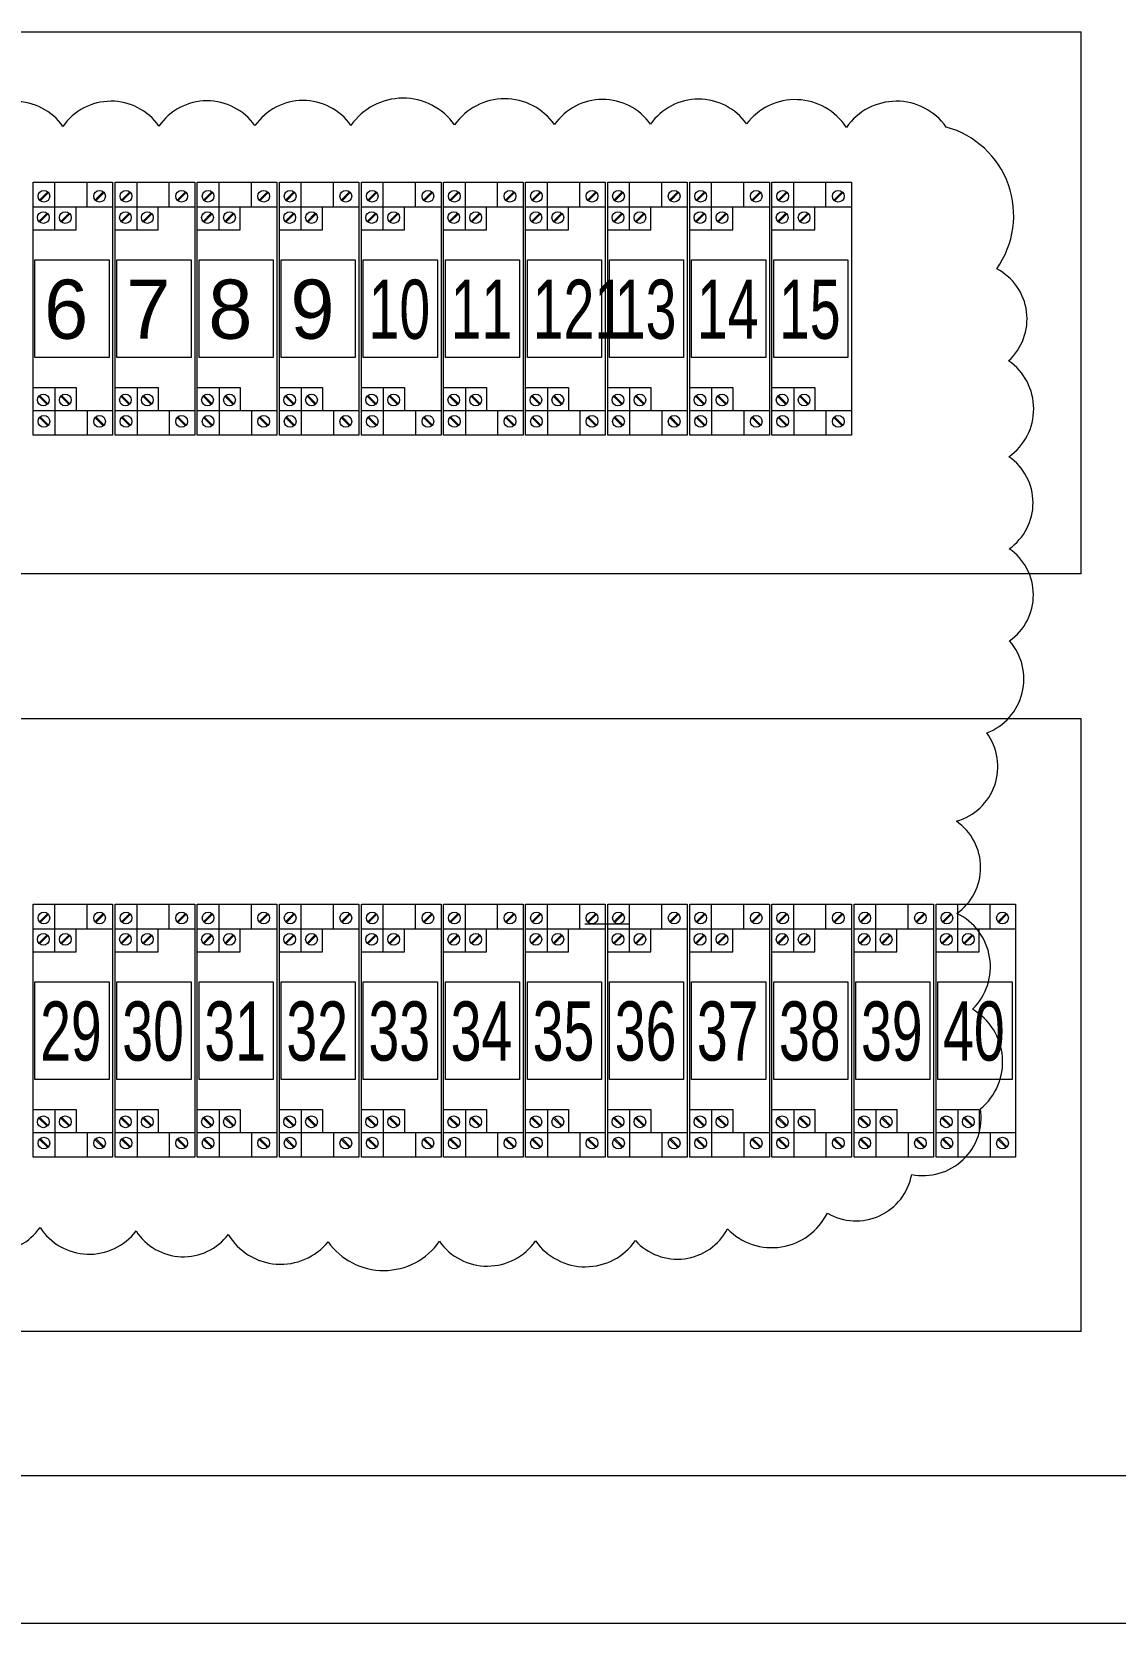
# Model space of a CAD drawing. Header units: millimetres. Extents: x 32721 to 72822, y 57624 to 123188.
# Drawn here: x 38233.7 to 38385.1, y 65149.2 to 65371.8 of the extents above; entities that cross this region are included whole.
import ezdxf

# ---------------------------------------------------------------- set-up
doc = ezdxf.new("R2010")
doc.units = ezdxf.units.MM
doc.header["$LTSCALE"] = 10
doc.layers.add('1轮廓实线层', color=7, linetype='Continuous', lineweight=18)
doc.layers.add('6文字层', color=3, linetype='Continuous', lineweight=18)
doc.styles.add('样式 1', font='SIMYOU.TTF', dxfattribs={"width": 0.75})

msp = doc.modelspace()

# ---------------------------------------------------------------- linework, layer by layer
at = {"layer": '1轮廓实线层'}
for p, q in [((37801.99, 65371.75), (38380.4, 65371.75)), ((38380.4, 65295.94), (38380.4, 65371.75)), ((38380.4, 65295.94), (37801.99, 65295.94)), ((37801.99, 65275.72), (38380.4, 65275.72)), ((38380.4, 65190.04), (38380.4, 65275.72)), ((38380.4, 65190.04), (37801.99, 65190.04)), ((38400.11, 65169.82), (37782.28, 65169.82)), ((37757.62, 65149.24), (38424.77, 65149.24))]:
    msp.add_line(p, q, dxfattribs=at)
at = {"layer": '1轮廓实线层', "lineweight": 13}
for p, q in [((38233.9, 65350.71), (38245.02, 65350.71)), ((38233.9, 65315.33), (38233.9, 65350.71)), ((38236.95, 65347.84), (38236.95, 65350.71)), ((38241.46, 65347.26), (38241.46, 65350.71)), ((38245.02, 65350.71), (38245.02, 65315.33)), ((38245.38, 65350.71), (38256.5, 65350.71)), ((38245.38, 65315.33), (38245.38, 65350.71)), ((38248.43, 65347.84), (38248.43, 65350.71)), ((38252.93, 65347.26), (38252.93, 65350.71)), ((38256.5, 65350.71), (38256.5, 65315.33)), ((38256.85, 65350.71), (38267.97, 65350.71)), ((38256.85, 65315.33), (38256.85, 65350.71)), ((38259.9, 65347.84), (38259.9, 65350.71)), ((38264.41, 65347.26), (38264.41, 65350.71)), ((38267.97, 65350.71), (38267.97, 65315.33)), ((38268.32, 65350.71), (38279.44, 65350.71)), ((38268.32, 65315.33), (38268.32, 65350.71)), ((38271.37, 65347.84), (38271.37, 65350.71)), ((38275.88, 65347.26), (38275.88, 65350.71)), ((38279.44, 65350.71), (38279.44, 65315.33)), ((38279.8, 65350.71), (38290.92, 65350.71)), ((38279.8, 65315.33), (38279.8, 65350.71)), ((38282.85, 65347.84), (38282.85, 65350.71)), ((38287.35, 65347.26), (38287.35, 65350.71)), ((38290.92, 65350.71), (38290.92, 65315.33)), ((38291.27, 65350.71), (38302.39, 65350.71)), ((38291.27, 65315.33), (38291.27, 65350.71)), ((38294.32, 65347.84), (38294.32, 65350.71)), ((38298.82, 65347.26), (38298.82, 65350.71)), ((38302.39, 65350.71), (38302.39, 65315.33)), ((38302.74, 65350.71), (38313.86, 65350.71)), ((38302.74, 65315.33), (38302.74, 65350.71)), ((38305.79, 65347.84), (38305.79, 65350.71)), ((38310.3, 65347.26), (38310.3, 65350.71)), ((38313.86, 65350.71), (38313.86, 65315.33)), ((38314.22, 65350.71), (38325.34, 65350.71)), ((38314.22, 65315.33), (38314.22, 65350.71)), ((38317.27, 65347.84), (38317.27, 65350.71)), ((38321.77, 65347.26), (38321.77, 65350.71)), ((38325.34, 65350.71), (38325.34, 65315.33)), ((38325.69, 65350.71), (38336.81, 65350.71)), ((38325.69, 65315.33), (38325.69, 65350.71)), ((38328.74, 65347.84), (38328.74, 65350.71)), ((38333.24, 65347.26), (38333.24, 65350.71)), ((38336.81, 65350.71), (38336.81, 65315.33)), ((38337.16, 65350.71), (38348.28, 65350.71)), ((38337.16, 65315.33), (38337.16, 65350.71)), ((38340.21, 65347.84), (38340.21, 65350.71)), ((38344.72, 65347.26), (38344.72, 65350.71)), ((38348.28, 65350.71), (38348.28, 65315.33)), ((38234.78, 65348.23), (38235.94, 65349.39)), ((38234.88, 65348.13), (38236.04, 65349.29)), ((38242.55, 65348.23), (38243.72, 65349.39)), ((38242.66, 65348.13), (38243.82, 65349.29)), ((38246.25, 65348.23), (38247.42, 65349.39)), ((38246.36, 65348.13), (38247.52, 65349.29)), ((38254.03, 65348.23), (38255.19, 65349.39)), ((38254.13, 65348.13), (38255.29, 65349.29)), ((38257.73, 65348.23), (38258.89, 65349.39)), ((38257.83, 65348.13), (38258.99, 65349.29)), ((38265.5, 65348.23), (38266.66, 65349.39)), ((38265.6, 65348.13), (38266.76, 65349.29)), ((38269.2, 65348.23), (38270.36, 65349.39)), ((38269.3, 65348.13), (38270.46, 65349.29)), ((38276.97, 65348.23), (38278.14, 65349.39)), ((38277.08, 65348.13), (38278.24, 65349.29)), ((38280.67, 65348.23), (38281.83, 65349.39)), ((38280.78, 65348.13), (38281.94, 65349.29)), ((38288.45, 65348.23), (38289.61, 65349.39)), ((38288.55, 65348.13), (38289.71, 65349.29)), ((38292.15, 65348.23), (38293.31, 65349.39)), ((38292.25, 65348.13), (38293.41, 65349.29)), ((38299.92, 65348.23), (38301.08, 65349.39)), ((38300.02, 65348.13), (38301.18, 65349.29)), ((38303.62, 65348.23), (38304.78, 65349.39)), ((38303.72, 65348.13), (38304.88, 65349.29)), ((38311.39, 65348.23), (38312.55, 65349.39)), ((38311.49, 65348.13), (38312.66, 65349.29)), ((38315.09, 65348.23), (38316.25, 65349.39)), ((38315.19, 65348.13), (38316.36, 65349.29)), ((38322.87, 65348.23), (38324.03, 65349.39)), ((38322.97, 65348.13), (38324.13, 65349.29)), ((38326.57, 65348.23), (38327.73, 65349.39)), ((38326.67, 65348.13), (38327.83, 65349.29)), ((38334.34, 65348.23), (38335.5, 65349.39)), ((38334.44, 65348.13), (38335.6, 65349.29)), ((38338.04, 65348.23), (38339.2, 65349.39)), ((38338.14, 65348.13), (38339.3, 65349.29)), ((38345.81, 65348.23), (38346.97, 65349.39)), ((38345.91, 65348.13), (38347.08, 65349.29)), ((38233.9, 65347.26), (38245.02, 65347.26)), ((38234.71, 65345.25), (38235.87, 65346.41)), ((38234.81, 65345.15), (38235.97, 65346.31)), ((38236.95, 65344.05), (38236.95, 65347.84)), ((38237.77, 65345.25), (38238.93, 65346.41)), ((38237.87, 65345.15), (38239.03, 65346.31)), ((38239.91, 65344.05), (38239.91, 65347.26)), ((38245.38, 65347.26), (38256.5, 65347.26)), ((38246.18, 65345.25), (38247.34, 65346.41)), ((38246.28, 65345.15), (38247.44, 65346.31)), ((38248.43, 65344.05), (38248.43, 65347.84)), ((38249.24, 65345.25), (38250.4, 65346.41)), ((38249.34, 65345.15), (38250.51, 65346.31)), ((38251.38, 65344.05), (38251.38, 65347.26)), ((38256.85, 65347.26), (38267.97, 65347.26)), ((38257.65, 65345.25), (38258.81, 65346.41)), ((38257.75, 65345.15), (38258.92, 65346.31)), ((38259.9, 65344.05), (38259.9, 65347.84)), ((38260.72, 65345.25), (38261.88, 65346.41)), ((38260.82, 65345.15), (38261.98, 65346.31)), ((38262.85, 65344.05), (38262.85, 65347.26)), ((38268.32, 65347.26), (38279.44, 65347.26)), ((38269.13, 65345.25), (38270.29, 65346.41)), ((38269.23, 65345.15), (38270.39, 65346.31)), ((38271.37, 65344.05), (38271.37, 65347.84)), ((38272.19, 65345.25), (38273.35, 65346.41)), ((38272.29, 65345.15), (38273.45, 65346.31)), ((38274.33, 65344.05), (38274.33, 65347.26)), ((38279.8, 65347.26), (38290.92, 65347.26)), ((38280.6, 65345.25), (38281.76, 65346.41)), ((38280.7, 65345.15), (38281.86, 65346.31)), ((38282.85, 65344.05), (38282.85, 65347.84)), ((38283.66, 65345.25), (38284.82, 65346.41)), ((38283.76, 65345.15), (38284.93, 65346.31)), ((38285.8, 65344.05), (38285.8, 65347.26)), ((38291.27, 65347.26), (38302.39, 65347.26)), ((38292.07, 65345.25), (38293.23, 65346.41)), ((38292.17, 65345.15), (38293.34, 65346.31)), ((38294.32, 65344.05), (38294.32, 65347.84)), ((38295.14, 65345.25), (38296.3, 65346.41)), ((38295.24, 65345.15), (38296.4, 65346.31)), ((38297.27, 65344.05), (38297.27, 65347.26)), ((38302.74, 65347.26), (38313.86, 65347.26)), ((38303.54, 65345.25), (38304.71, 65346.41)), ((38303.65, 65345.15), (38304.81, 65346.31)), ((38305.79, 65344.05), (38305.79, 65347.84)), ((38306.61, 65345.25), (38307.77, 65346.41)), ((38306.71, 65345.15), (38307.87, 65346.31)), ((38308.74, 65344.05), (38308.74, 65347.26)), ((38314.22, 65347.26), (38325.34, 65347.26)), ((38315.02, 65345.25), (38316.18, 65346.41)), ((38315.12, 65345.15), (38316.28, 65346.31)), ((38317.27, 65344.05), (38317.27, 65347.84)), ((38318.08, 65345.25), (38319.24, 65346.41)), ((38318.18, 65345.15), (38319.34, 65346.31)), ((38320.22, 65344.05), (38320.22, 65347.26)), ((38325.69, 65347.26), (38336.81, 65347.26)), ((38326.49, 65345.25), (38327.65, 65346.41)), ((38326.59, 65345.15), (38327.75, 65346.31)), ((38328.74, 65344.05), (38328.74, 65347.84)), ((38329.55, 65345.25), (38330.72, 65346.41)), ((38329.66, 65345.15), (38330.82, 65346.31)), ((38331.69, 65344.05), (38331.69, 65347.26)), ((38337.16, 65347.26), (38348.28, 65347.26)), ((38337.96, 65345.25), (38339.13, 65346.41)), ((38338.07, 65345.15), (38339.23, 65346.31)), ((38340.21, 65344.05), (38340.21, 65347.84)), ((38341.03, 65345.25), (38342.19, 65346.41)), ((38341.13, 65345.15), (38342.29, 65346.31)), ((38343.16, 65344.05), (38343.16, 65347.26)), ((38233.9, 65344.05), (38239.91, 65344.05)), ((38245.38, 65344.05), (38251.38, 65344.05)), ((38256.85, 65344.05), (38262.85, 65344.05)), ((38268.32, 65344.05), (38274.33, 65344.05)), ((38279.8, 65344.05), (38285.8, 65344.05)), ((38291.27, 65344.05), (38297.27, 65344.05)), ((38302.74, 65344.05), (38308.74, 65344.05)), ((38314.22, 65344.05), (38320.22, 65344.05)), ((38325.69, 65344.05), (38331.69, 65344.05)), ((38337.16, 65344.05), (38343.16, 65344.05)), ((38233.9, 65322), (38239.91, 65322)), ((38236.95, 65322), (38236.95, 65318.21)), ((38239.91, 65322), (38239.91, 65318.79)), ((38245.38, 65322), (38251.38, 65322)), ((38248.43, 65322), (38248.43, 65318.21)), ((38251.38, 65322), (38251.38, 65318.79)), ((38256.85, 65322), (38262.85, 65322)), ((38259.9, 65322), (38259.9, 65318.21)), ((38262.85, 65322), (38262.85, 65318.79)), ((38268.32, 65322), (38274.33, 65322)), ((38271.37, 65322), (38271.37, 65318.21)), ((38274.33, 65322), (38274.33, 65318.79)), ((38279.8, 65322), (38285.8, 65322)), ((38282.85, 65322), (38282.85, 65318.21)), ((38285.8, 65322), (38285.8, 65318.79)), ((38291.27, 65322), (38297.27, 65322)), ((38294.32, 65322), (38294.32, 65318.21)), ((38297.27, 65322), (38297.27, 65318.79)), ((38302.74, 65322), (38308.74, 65322)), ((38305.79, 65322), (38305.79, 65318.21)), ((38308.74, 65322), (38308.74, 65318.79)), ((38314.22, 65322), (38320.22, 65322)), ((38317.27, 65322), (38317.27, 65318.21)), ((38320.22, 65322), (38320.22, 65318.79)), ((38325.69, 65322), (38331.69, 65322)), ((38328.74, 65322), (38328.74, 65318.21)), ((38331.69, 65322), (38331.69, 65318.79)), ((38337.16, 65322), (38343.16, 65322)), ((38340.21, 65322), (38340.21, 65318.21)), ((38343.16, 65322), (38343.16, 65318.79)), ((38234.71, 65320.8), (38235.87, 65319.64)), ((38234.81, 65320.9), (38235.97, 65319.74)), ((38237.77, 65320.8), (38238.93, 65319.64)), ((38237.87, 65320.9), (38239.03, 65319.74)), ((38246.18, 65320.8), (38247.34, 65319.64)), ((38246.28, 65320.9), (38247.44, 65319.74)), ((38249.24, 65320.8), (38250.4, 65319.64)), ((38249.34, 65320.9), (38250.51, 65319.74)), ((38257.65, 65320.8), (38258.81, 65319.64)), ((38257.75, 65320.9), (38258.92, 65319.74)), ((38260.72, 65320.8), (38261.88, 65319.64)), ((38260.82, 65320.9), (38261.98, 65319.74)), ((38269.13, 65320.8), (38270.29, 65319.64)), ((38269.23, 65320.9), (38270.39, 65319.74)), ((38272.19, 65320.8), (38273.35, 65319.64)), ((38272.29, 65320.9), (38273.45, 65319.74)), ((38280.6, 65320.8), (38281.76, 65319.64)), ((38280.7, 65320.9), (38281.86, 65319.74)), ((38283.66, 65320.8), (38284.82, 65319.64)), ((38283.76, 65320.9), (38284.93, 65319.74)), ((38292.07, 65320.8), (38293.23, 65319.64)), ((38292.17, 65320.9), (38293.34, 65319.74)), ((38295.14, 65320.8), (38296.3, 65319.64)), ((38295.24, 65320.9), (38296.4, 65319.74)), ((38303.54, 65320.8), (38304.71, 65319.64)), ((38303.65, 65320.9), (38304.81, 65319.74)), ((38306.61, 65320.8), (38307.77, 65319.64)), ((38306.71, 65320.9), (38307.87, 65319.74)), ((38315.02, 65320.8), (38316.18, 65319.64)), ((38315.12, 65320.9), (38316.28, 65319.74)), ((38318.08, 65320.8), (38319.24, 65319.64)), ((38318.18, 65320.9), (38319.34, 65319.74)), ((38326.49, 65320.8), (38327.65, 65319.64)), ((38326.59, 65320.9), (38327.75, 65319.74)), ((38329.55, 65320.8), (38330.72, 65319.64)), ((38329.66, 65320.9), (38330.82, 65319.74)), ((38337.96, 65320.8), (38339.13, 65319.64)), ((38338.07, 65320.9), (38339.23, 65319.74)), ((38341.03, 65320.8), (38342.19, 65319.64)), ((38341.13, 65320.9), (38342.29, 65319.74)), ((38233.9, 65318.79), (38245.02, 65318.79)), ((38234.78, 65317.81), (38235.94, 65316.65)), ((38234.88, 65317.92), (38236.04, 65316.76)), ((38236.95, 65318.21), (38236.95, 65315.33)), ((38241.46, 65318.79), (38241.46, 65315.33)), ((38242.55, 65317.81), (38243.72, 65316.65)), ((38242.66, 65317.92), (38243.82, 65316.76)), ((38245.38, 65318.79), (38256.5, 65318.79)), ((38246.25, 65317.81), (38247.42, 65316.65)), ((38246.36, 65317.92), (38247.52, 65316.76)), ((38248.43, 65318.21), (38248.43, 65315.33)), ((38252.93, 65318.79), (38252.93, 65315.33)), ((38254.03, 65317.81), (38255.19, 65316.65)), ((38254.13, 65317.92), (38255.29, 65316.76)), ((38256.85, 65318.79), (38267.97, 65318.79)), ((38257.73, 65317.81), (38258.89, 65316.65)), ((38257.83, 65317.92), (38258.99, 65316.76)), ((38259.9, 65318.21), (38259.9, 65315.33)), ((38264.41, 65318.79), (38264.41, 65315.33)), ((38265.5, 65317.81), (38266.66, 65316.65)), ((38265.6, 65317.92), (38266.76, 65316.76)), ((38268.32, 65318.79), (38279.44, 65318.79)), ((38269.2, 65317.81), (38270.36, 65316.65)), ((38269.3, 65317.92), (38270.46, 65316.76)), ((38271.37, 65318.21), (38271.37, 65315.33)), ((38275.88, 65318.79), (38275.88, 65315.33)), ((38276.97, 65317.81), (38278.14, 65316.65)), ((38277.08, 65317.92), (38278.24, 65316.76)), ((38279.8, 65318.79), (38290.92, 65318.79)), ((38280.67, 65317.81), (38281.83, 65316.65)), ((38280.78, 65317.92), (38281.94, 65316.76)), ((38282.85, 65318.21), (38282.85, 65315.33)), ((38287.35, 65318.79), (38287.35, 65315.33)), ((38288.45, 65317.81), (38289.61, 65316.65)), ((38288.55, 65317.92), (38289.71, 65316.76)), ((38291.27, 65318.79), (38302.39, 65318.79)), ((38292.15, 65317.81), (38293.31, 65316.65)), ((38292.25, 65317.92), (38293.41, 65316.76)), ((38294.32, 65318.21), (38294.32, 65315.33)), ((38298.82, 65318.79), (38298.82, 65315.33)), ((38299.92, 65317.81), (38301.08, 65316.65)), ((38300.02, 65317.92), (38301.18, 65316.76)), ((38302.74, 65318.79), (38313.86, 65318.79)), ((38303.62, 65317.81), (38304.78, 65316.65)), ((38303.72, 65317.92), (38304.88, 65316.76)), ((38305.79, 65318.21), (38305.79, 65315.33)), ((38310.3, 65318.79), (38310.3, 65315.33)), ((38311.39, 65317.81), (38312.55, 65316.65)), ((38311.49, 65317.92), (38312.66, 65316.76)), ((38314.22, 65318.79), (38325.34, 65318.79)), ((38315.09, 65317.81), (38316.25, 65316.65)), ((38315.19, 65317.92), (38316.36, 65316.76)), ((38317.27, 65318.21), (38317.27, 65315.33)), ((38321.77, 65318.79), (38321.77, 65315.33)), ((38322.87, 65317.81), (38324.03, 65316.65)), ((38322.97, 65317.92), (38324.13, 65316.76)), ((38325.69, 65318.79), (38336.81, 65318.79)), ((38326.57, 65317.81), (38327.73, 65316.65)), ((38326.67, 65317.92), (38327.83, 65316.76)), ((38328.74, 65318.21), (38328.74, 65315.33)), ((38333.24, 65318.79), (38333.24, 65315.33)), ((38334.34, 65317.81), (38335.5, 65316.65)), ((38334.44, 65317.92), (38335.6, 65316.76)), ((38337.16, 65318.79), (38348.28, 65318.79)), ((38338.04, 65317.81), (38339.2, 65316.65)), ((38338.14, 65317.92), (38339.3, 65316.76)), ((38340.21, 65318.21), (38340.21, 65315.33)), ((38344.72, 65318.79), (38344.72, 65315.33)), ((38345.81, 65317.81), (38346.97, 65316.65)), ((38345.91, 65317.92), (38347.08, 65316.76)), ((38245.02, 65315.33), (38233.9, 65315.33)), ((38256.5, 65315.33), (38245.38, 65315.33)), ((38267.97, 65315.33), (38256.85, 65315.33)), ((38279.44, 65315.33), (38268.32, 65315.33)), ((38290.92, 65315.33), (38279.8, 65315.33)), ((38302.39, 65315.33), (38291.27, 65315.33)), ((38313.86, 65315.33), (38302.74, 65315.33)), ((38325.34, 65315.33), (38314.22, 65315.33)), ((38336.81, 65315.33), (38325.69, 65315.33)), ((38348.28, 65315.33), (38337.16, 65315.33)), ((38233.9, 65249.79), (38245.02, 65249.79)), ((38233.9, 65214.41), (38233.9, 65249.79)), ((38234.78, 65247.31), (38235.94, 65248.47)), ((38234.88, 65247.2), (38236.04, 65248.37)), ((38236.95, 65246.91), (38236.95, 65249.79)), ((38241.46, 65246.33), (38241.46, 65249.79)), ((38242.55, 65247.31), (38243.72, 65248.47)), ((38242.66, 65247.2), (38243.82, 65248.37)), ((38245.02, 65249.79), (38245.02, 65214.41)), ((38245.38, 65249.79), (38256.5, 65249.79)), ((38245.38, 65214.41), (38245.38, 65249.79)), ((38246.25, 65247.31), (38247.42, 65248.47)), ((38246.36, 65247.2), (38247.52, 65248.37)), ((38248.43, 65246.91), (38248.43, 65249.79)), ((38252.93, 65246.33), (38252.93, 65249.79)), ((38254.03, 65247.31), (38255.19, 65248.47)), ((38254.13, 65247.2), (38255.29, 65248.37)), ((38256.5, 65249.79), (38256.5, 65214.41)), ((38256.85, 65249.79), (38267.97, 65249.79)), ((38256.85, 65214.41), (38256.85, 65249.79)), ((38257.73, 65247.31), (38258.89, 65248.47)), ((38257.83, 65247.2), (38258.99, 65248.37)), ((38259.9, 65246.91), (38259.9, 65249.79)), ((38264.41, 65246.33), (38264.41, 65249.79)), ((38265.5, 65247.31), (38266.66, 65248.47)), ((38265.6, 65247.2), (38266.76, 65248.37)), ((38267.97, 65249.79), (38267.97, 65214.41)), ((38268.32, 65249.79), (38279.44, 65249.79)), ((38268.32, 65214.41), (38268.32, 65249.79)), ((38269.2, 65247.31), (38270.36, 65248.47)), ((38269.3, 65247.2), (38270.46, 65248.37)), ((38271.37, 65246.91), (38271.37, 65249.79)), ((38275.88, 65246.33), (38275.88, 65249.79)), ((38276.97, 65247.31), (38278.14, 65248.47)), ((38277.08, 65247.2), (38278.24, 65248.37)), ((38279.44, 65249.79), (38279.44, 65214.41)), ((38279.8, 65249.79), (38290.92, 65249.79)), ((38279.8, 65214.41), (38279.8, 65249.79)), ((38280.67, 65247.31), (38281.83, 65248.47)), ((38280.78, 65247.2), (38281.94, 65248.37)), ((38282.85, 65246.91), (38282.85, 65249.79)), ((38287.35, 65246.33), (38287.35, 65249.79)), ((38288.45, 65247.31), (38289.61, 65248.47)), ((38288.55, 65247.2), (38289.71, 65248.37)), ((38290.92, 65249.79), (38290.92, 65214.41)), ((38291.27, 65249.79), (38302.39, 65249.79)), ((38291.27, 65214.41), (38291.27, 65249.79)), ((38292.15, 65247.31), (38293.31, 65248.47)), ((38292.25, 65247.2), (38293.41, 65248.37)), ((38294.32, 65246.91), (38294.32, 65249.79)), ((38298.82, 65246.33), (38298.82, 65249.79)), ((38299.92, 65247.31), (38301.08, 65248.47)), ((38300.02, 65247.2), (38301.18, 65248.37)), ((38302.39, 65249.79), (38302.39, 65214.41)), ((38302.74, 65249.79), (38313.86, 65249.79)), ((38302.74, 65214.41), (38302.74, 65249.79)), ((38303.62, 65247.31), (38304.78, 65248.47)), ((38303.72, 65247.2), (38304.88, 65248.37)), ((38305.79, 65246.91), (38305.79, 65249.79)), ((38310.3, 65246.33), (38310.3, 65249.79)), ((38311.39, 65247.31), (38312.55, 65248.47)), ((38311.49, 65247.2), (38312.66, 65248.37)), ((38313.86, 65249.79), (38313.86, 65214.41)), ((38314.22, 65249.79), (38325.34, 65249.79)), ((38314.22, 65214.41), (38314.22, 65249.79)), ((38315.09, 65247.31), (38316.25, 65248.47)), ((38315.19, 65247.2), (38316.36, 65248.37)), ((38317.27, 65246.91), (38317.27, 65249.79)), ((38321.77, 65246.33), (38321.77, 65249.79)), ((38322.87, 65247.31), (38324.03, 65248.47)), ((38322.97, 65247.2), (38324.13, 65248.37)), ((38325.34, 65249.79), (38325.34, 65214.41)), ((38325.69, 65249.79), (38336.81, 65249.79)), ((38325.69, 65214.41), (38325.69, 65249.79)), ((38326.57, 65247.31), (38327.73, 65248.47)), ((38326.67, 65247.2), (38327.83, 65248.37)), ((38328.74, 65246.91), (38328.74, 65249.79)), ((38333.24, 65246.33), (38333.24, 65249.79)), ((38334.34, 65247.31), (38335.5, 65248.47)), ((38334.44, 65247.2), (38335.6, 65248.37)), ((38336.81, 65249.79), (38336.81, 65214.41)), ((38337.16, 65249.79), (38348.28, 65249.79)), ((38337.16, 65214.41), (38337.16, 65249.79)), ((38338.04, 65247.31), (38339.2, 65248.47)), ((38338.14, 65247.2), (38339.3, 65248.37)), ((38340.21, 65246.91), (38340.21, 65249.79)), ((38344.72, 65246.33), (38344.72, 65249.79)), ((38345.81, 65247.31), (38346.97, 65248.47)), ((38345.91, 65247.2), (38347.08, 65248.37)), ((38348.28, 65249.79), (38348.28, 65214.41)), ((38348.64, 65249.79), (38359.76, 65249.79)), ((38348.64, 65214.41), (38348.64, 65249.79)), ((38349.51, 65247.31), (38350.67, 65248.47)), ((38349.61, 65247.2), (38350.78, 65248.37)), ((38351.69, 65246.91), (38351.69, 65249.79)), ((38356.19, 65246.33), (38356.19, 65249.79)), ((38357.29, 65247.31), (38358.45, 65248.47)), ((38357.39, 65247.2), (38358.55, 65248.37)), ((38359.76, 65249.79), (38359.76, 65214.41)), ((38360.11, 65249.79), (38371.23, 65249.79)), ((38360.11, 65214.41), (38360.11, 65249.79)), ((38360.99, 65247.31), (38362.15, 65248.47)), ((38361.09, 65247.2), (38362.25, 65248.37)), ((38363.16, 65246.91), (38363.16, 65249.79)), ((38367.66, 65246.33), (38367.66, 65249.79)), ((38368.76, 65247.31), (38369.92, 65248.47)), ((38368.86, 65247.2), (38370.02, 65248.37)), ((38371.23, 65249.79), (38371.23, 65214.41)), ((38233.9, 65246.33), (38245.02, 65246.33)), ((38236.95, 65243.12), (38236.95, 65246.91)), ((38239.91, 65243.12), (38239.91, 65246.33)), ((38245.38, 65246.33), (38256.5, 65246.33)), ((38248.43, 65243.12), (38248.43, 65246.91)), ((38251.38, 65243.12), (38251.38, 65246.33)), ((38256.85, 65246.33), (38267.97, 65246.33)), ((38259.9, 65243.12), (38259.9, 65246.91)), ((38262.85, 65243.12), (38262.85, 65246.33)), ((38268.32, 65246.33), (38279.44, 65246.33)), ((38271.37, 65243.12), (38271.37, 65246.91)), ((38274.33, 65243.12), (38274.33, 65246.33)), ((38279.8, 65246.33), (38290.92, 65246.33)), ((38282.85, 65243.12), (38282.85, 65246.91)), ((38285.8, 65243.12), (38285.8, 65246.33)), ((38291.27, 65246.33), (38302.39, 65246.33)), ((38294.32, 65243.12), (38294.32, 65246.91)), ((38297.27, 65243.12), (38297.27, 65246.33)), ((38302.74, 65246.33), (38313.86, 65246.33)), ((38305.79, 65243.12), (38305.79, 65246.91)), ((38308.74, 65243.12), (38308.74, 65246.33)), ((38315.58, 65246.99), (38311.04, 65246.99)), ((38316.21, 65246.99), (38311.66, 65246.99)), ((38317.24, 65246.99), (38312.7, 65246.99)), ((38314.22, 65246.33), (38325.34, 65246.33)), ((38317.27, 65243.12), (38317.27, 65246.91)), ((38320.22, 65243.12), (38320.22, 65246.33)), ((38325.69, 65246.33), (38336.81, 65246.33)), ((38328.74, 65243.12), (38328.74, 65246.91)), ((38331.69, 65243.12), (38331.69, 65246.33)), ((38337.16, 65246.33), (38348.28, 65246.33)), ((38340.21, 65243.12), (38340.21, 65246.91)), ((38343.16, 65243.12), (38343.16, 65246.33)), ((38348.64, 65246.33), (38359.76, 65246.33)), ((38351.69, 65243.12), (38351.69, 65246.91)), ((38354.64, 65243.12), (38354.64, 65246.33)), ((38360.11, 65246.33), (38371.23, 65246.33)), ((38363.16, 65243.12), (38363.16, 65246.91)), ((38366.11, 65243.12), (38366.11, 65246.33)), ((38234.71, 65244.32), (38235.87, 65245.49)), ((38234.81, 65244.22), (38235.97, 65245.38)), ((38237.77, 65244.32), (38238.93, 65245.49)), ((38237.87, 65244.22), (38239.03, 65245.38)), ((38246.18, 65244.32), (38247.34, 65245.49)), ((38246.28, 65244.22), (38247.44, 65245.38)), ((38249.24, 65244.32), (38250.4, 65245.49)), ((38249.34, 65244.22), (38250.51, 65245.38)), ((38257.65, 65244.32), (38258.81, 65245.49)), ((38257.75, 65244.22), (38258.92, 65245.38)), ((38260.72, 65244.32), (38261.88, 65245.49)), ((38260.82, 65244.22), (38261.98, 65245.38)), ((38269.13, 65244.32), (38270.29, 65245.49)), ((38269.23, 65244.22), (38270.39, 65245.38)), ((38272.19, 65244.32), (38273.35, 65245.49)), ((38272.29, 65244.22), (38273.45, 65245.38)), ((38280.6, 65244.32), (38281.76, 65245.49)), ((38280.7, 65244.22), (38281.86, 65245.38)), ((38283.66, 65244.32), (38284.82, 65245.49)), ((38283.76, 65244.22), (38284.93, 65245.38)), ((38292.07, 65244.32), (38293.23, 65245.49)), ((38292.17, 65244.22), (38293.34, 65245.38)), ((38295.14, 65244.32), (38296.3, 65245.49)), ((38295.24, 65244.22), (38296.4, 65245.38)), ((38303.54, 65244.32), (38304.71, 65245.49)), ((38303.65, 65244.22), (38304.81, 65245.38)), ((38306.61, 65244.32), (38307.77, 65245.49)), ((38306.71, 65244.22), (38307.87, 65245.38)), ((38315.02, 65244.32), (38316.18, 65245.49)), ((38315.12, 65244.22), (38316.28, 65245.38)), ((38318.08, 65244.32), (38319.24, 65245.49)), ((38318.18, 65244.22), (38319.34, 65245.38)), ((38326.49, 65244.32), (38327.65, 65245.49)), ((38326.59, 65244.22), (38327.75, 65245.38)), ((38329.55, 65244.32), (38330.72, 65245.49)), ((38329.66, 65244.22), (38330.82, 65245.38)), ((38337.96, 65244.32), (38339.13, 65245.49)), ((38338.07, 65244.22), (38339.23, 65245.38)), ((38341.03, 65244.32), (38342.19, 65245.49)), ((38341.13, 65244.22), (38342.29, 65245.38)), ((38349.44, 65244.32), (38350.6, 65245.49)), ((38349.54, 65244.22), (38350.7, 65245.38)), ((38352.5, 65244.32), (38353.66, 65245.49)), ((38352.6, 65244.22), (38353.76, 65245.38)), ((38360.91, 65244.32), (38362.07, 65245.49)), ((38361.01, 65244.22), (38362.17, 65245.38)), ((38363.97, 65244.32), (38365.14, 65245.49)), ((38364.08, 65244.22), (38365.24, 65245.38)), ((38233.9, 65243.12), (38239.91, 65243.12)), ((38245.38, 65243.12), (38251.38, 65243.12)), ((38256.85, 65243.12), (38262.85, 65243.12)), ((38268.32, 65243.12), (38274.33, 65243.12)), ((38279.8, 65243.12), (38285.8, 65243.12)), ((38291.27, 65243.12), (38297.27, 65243.12)), ((38302.74, 65243.12), (38308.74, 65243.12)), ((38314.22, 65243.12), (38320.22, 65243.12)), ((38325.69, 65243.12), (38331.69, 65243.12)), ((38337.16, 65243.12), (38343.16, 65243.12)), ((38348.64, 65243.12), (38354.64, 65243.12)), ((38360.11, 65243.12), (38366.11, 65243.12)), ((38233.9, 65221.07), (38239.91, 65221.07)), ((38234.71, 65219.87), (38235.87, 65218.71)), ((38234.81, 65219.97), (38235.97, 65218.81)), ((38236.95, 65221.07), (38236.95, 65217.28)), ((38237.77, 65219.87), (38238.93, 65218.71)), ((38237.87, 65219.97), (38239.03, 65218.81)), ((38239.91, 65221.07), (38239.91, 65217.86)), ((38245.38, 65221.07), (38251.38, 65221.07)), ((38246.18, 65219.87), (38247.34, 65218.71)), ((38246.28, 65219.97), (38247.44, 65218.81)), ((38248.43, 65221.07), (38248.43, 65217.28)), ((38249.24, 65219.87), (38250.4, 65218.71)), ((38249.34, 65219.97), (38250.51, 65218.81)), ((38251.38, 65221.07), (38251.38, 65217.86)), ((38256.85, 65221.07), (38262.85, 65221.07)), ((38257.65, 65219.87), (38258.81, 65218.71)), ((38257.75, 65219.97), (38258.92, 65218.81)), ((38259.9, 65221.07), (38259.9, 65217.28)), ((38260.72, 65219.87), (38261.88, 65218.71)), ((38260.82, 65219.97), (38261.98, 65218.81)), ((38262.85, 65221.07), (38262.85, 65217.86)), ((38268.32, 65221.07), (38274.33, 65221.07)), ((38269.13, 65219.87), (38270.29, 65218.71)), ((38269.23, 65219.97), (38270.39, 65218.81)), ((38271.37, 65221.07), (38271.37, 65217.28)), ((38272.19, 65219.87), (38273.35, 65218.71)), ((38272.29, 65219.97), (38273.45, 65218.81)), ((38274.33, 65221.07), (38274.33, 65217.86)), ((38279.8, 65221.07), (38285.8, 65221.07)), ((38280.6, 65219.87), (38281.76, 65218.71)), ((38280.7, 65219.97), (38281.86, 65218.81)), ((38282.85, 65221.07), (38282.85, 65217.28)), ((38283.66, 65219.87), (38284.82, 65218.71)), ((38283.76, 65219.97), (38284.93, 65218.81)), ((38285.8, 65221.07), (38285.8, 65217.86)), ((38291.27, 65221.07), (38297.27, 65221.07)), ((38292.07, 65219.87), (38293.23, 65218.71)), ((38292.17, 65219.97), (38293.34, 65218.81)), ((38294.32, 65221.07), (38294.32, 65217.28)), ((38295.14, 65219.87), (38296.3, 65218.71)), ((38295.24, 65219.97), (38296.4, 65218.81)), ((38297.27, 65221.07), (38297.27, 65217.86)), ((38302.74, 65221.07), (38308.74, 65221.07)), ((38303.54, 65219.87), (38304.71, 65218.71)), ((38303.65, 65219.97), (38304.81, 65218.81)), ((38305.79, 65221.07), (38305.79, 65217.28)), ((38306.61, 65219.87), (38307.77, 65218.71)), ((38306.71, 65219.97), (38307.87, 65218.81)), ((38308.74, 65221.07), (38308.74, 65217.86)), ((38314.22, 65221.07), (38320.22, 65221.07)), ((38315.02, 65219.87), (38316.18, 65218.71)), ((38315.12, 65219.97), (38316.28, 65218.81)), ((38317.27, 65221.07), (38317.27, 65217.28)), ((38318.08, 65219.87), (38319.24, 65218.71)), ((38318.18, 65219.97), (38319.34, 65218.81)), ((38320.22, 65221.07), (38320.22, 65217.86)), ((38325.69, 65221.07), (38331.69, 65221.07)), ((38326.49, 65219.87), (38327.65, 65218.71)), ((38326.59, 65219.97), (38327.75, 65218.81)), ((38328.74, 65221.07), (38328.74, 65217.28)), ((38329.55, 65219.87), (38330.72, 65218.71)), ((38329.66, 65219.97), (38330.82, 65218.81)), ((38331.69, 65221.07), (38331.69, 65217.86)), ((38337.16, 65221.07), (38343.16, 65221.07)), ((38337.96, 65219.87), (38339.13, 65218.71)), ((38338.07, 65219.97), (38339.23, 65218.81)), ((38340.21, 65221.07), (38340.21, 65217.28)), ((38341.03, 65219.87), (38342.19, 65218.71)), ((38341.13, 65219.97), (38342.29, 65218.81)), ((38343.16, 65221.07), (38343.16, 65217.86)), ((38348.64, 65221.07), (38354.64, 65221.07)), ((38349.44, 65219.87), (38350.6, 65218.71)), ((38349.54, 65219.97), (38350.7, 65218.81)), ((38351.69, 65221.07), (38351.69, 65217.28)), ((38352.5, 65219.87), (38353.66, 65218.71)), ((38352.6, 65219.97), (38353.76, 65218.81)), ((38354.64, 65221.07), (38354.64, 65217.86)), ((38360.11, 65221.07), (38366.11, 65221.07)), ((38360.91, 65219.87), (38362.07, 65218.71)), ((38361.01, 65219.97), (38362.17, 65218.81)), ((38363.16, 65221.07), (38363.16, 65217.28)), ((38363.97, 65219.87), (38365.14, 65218.71)), ((38364.08, 65219.97), (38365.24, 65218.81)), ((38366.11, 65221.07), (38366.11, 65217.86)), ((38233.9, 65217.86), (38245.02, 65217.86)), ((38234.78, 65216.89), (38235.94, 65215.73)), ((38234.88, 65216.99), (38236.04, 65215.83)), ((38236.95, 65217.28), (38236.95, 65214.41)), ((38241.46, 65217.86), (38241.46, 65214.41)), ((38242.55, 65216.89), (38243.72, 65215.73)), ((38242.66, 65216.99), (38243.82, 65215.83)), ((38245.38, 65217.86), (38256.5, 65217.86)), ((38246.25, 65216.89), (38247.42, 65215.73)), ((38246.36, 65216.99), (38247.52, 65215.83)), ((38248.43, 65217.28), (38248.43, 65214.41)), ((38252.93, 65217.86), (38252.93, 65214.41)), ((38254.03, 65216.89), (38255.19, 65215.73)), ((38254.13, 65216.99), (38255.29, 65215.83)), ((38256.85, 65217.86), (38267.97, 65217.86)), ((38257.73, 65216.89), (38258.89, 65215.73)), ((38257.83, 65216.99), (38258.99, 65215.83)), ((38259.9, 65217.28), (38259.9, 65214.41)), ((38264.41, 65217.86), (38264.41, 65214.41)), ((38265.5, 65216.89), (38266.66, 65215.73)), ((38265.6, 65216.99), (38266.76, 65215.83)), ((38268.32, 65217.86), (38279.44, 65217.86)), ((38269.2, 65216.89), (38270.36, 65215.73)), ((38269.3, 65216.99), (38270.46, 65215.83)), ((38271.37, 65217.28), (38271.37, 65214.41)), ((38275.88, 65217.86), (38275.88, 65214.41)), ((38276.97, 65216.89), (38278.14, 65215.73)), ((38277.08, 65216.99), (38278.24, 65215.83)), ((38279.8, 65217.86), (38290.92, 65217.86)), ((38280.67, 65216.89), (38281.83, 65215.73)), ((38280.78, 65216.99), (38281.94, 65215.83)), ((38282.85, 65217.28), (38282.85, 65214.41)), ((38287.35, 65217.86), (38287.35, 65214.41)), ((38288.45, 65216.89), (38289.61, 65215.73)), ((38288.55, 65216.99), (38289.71, 65215.83)), ((38291.27, 65217.86), (38302.39, 65217.86)), ((38292.15, 65216.89), (38293.31, 65215.73)), ((38292.25, 65216.99), (38293.41, 65215.83)), ((38294.32, 65217.28), (38294.32, 65214.41)), ((38298.82, 65217.86), (38298.82, 65214.41)), ((38299.92, 65216.89), (38301.08, 65215.73)), ((38300.02, 65216.99), (38301.18, 65215.83)), ((38302.74, 65217.86), (38313.86, 65217.86)), ((38303.62, 65216.89), (38304.78, 65215.73)), ((38303.72, 65216.99), (38304.88, 65215.83)), ((38305.79, 65217.28), (38305.79, 65214.41)), ((38310.3, 65217.86), (38310.3, 65214.41)), ((38311.39, 65216.89), (38312.55, 65215.73)), ((38311.49, 65216.99), (38312.66, 65215.83)), ((38314.22, 65217.86), (38325.34, 65217.86)), ((38315.09, 65216.89), (38316.25, 65215.73)), ((38315.19, 65216.99), (38316.36, 65215.83)), ((38317.27, 65217.28), (38317.27, 65214.41)), ((38321.77, 65217.86), (38321.77, 65214.41)), ((38322.87, 65216.89), (38324.03, 65215.73)), ((38322.97, 65216.99), (38324.13, 65215.83)), ((38325.69, 65217.86), (38336.81, 65217.86)), ((38326.57, 65216.89), (38327.73, 65215.73)), ((38326.67, 65216.99), (38327.83, 65215.83)), ((38328.74, 65217.28), (38328.74, 65214.41)), ((38333.24, 65217.86), (38333.24, 65214.41)), ((38334.34, 65216.89), (38335.5, 65215.73)), ((38334.44, 65216.99), (38335.6, 65215.83)), ((38337.16, 65217.86), (38348.28, 65217.86)), ((38338.04, 65216.89), (38339.2, 65215.73)), ((38338.14, 65216.99), (38339.3, 65215.83)), ((38340.21, 65217.28), (38340.21, 65214.41)), ((38344.72, 65217.86), (38344.72, 65214.41)), ((38345.81, 65216.89), (38346.97, 65215.73)), ((38345.91, 65216.99), (38347.08, 65215.83)), ((38348.64, 65217.86), (38359.76, 65217.86)), ((38349.51, 65216.89), (38350.67, 65215.73)), ((38349.61, 65216.99), (38350.78, 65215.83)), ((38351.69, 65217.28), (38351.69, 65214.41)), ((38356.19, 65217.86), (38356.19, 65214.41)), ((38357.29, 65216.89), (38358.45, 65215.73)), ((38357.39, 65216.99), (38358.55, 65215.83)), ((38360.11, 65217.86), (38371.23, 65217.86)), ((38360.99, 65216.89), (38362.15, 65215.73)), ((38361.09, 65216.99), (38362.25, 65215.83)), ((38363.16, 65217.28), (38363.16, 65214.41)), ((38367.66, 65217.86), (38367.66, 65214.41)), ((38368.76, 65216.89), (38369.92, 65215.73)), ((38368.86, 65216.99), (38370.02, 65215.83)), ((38245.02, 65214.41), (38233.9, 65214.41)), ((38256.5, 65214.41), (38245.38, 65214.41)), ((38267.97, 65214.41), (38256.85, 65214.41)), ((38279.44, 65214.41), (38268.32, 65214.41)), ((38290.92, 65214.41), (38279.8, 65214.41)), ((38302.39, 65214.41), (38291.27, 65214.41)), ((38313.86, 65214.41), (38302.74, 65214.41)), ((38325.34, 65214.41), (38314.22, 65214.41)), ((38336.81, 65214.41), (38325.69, 65214.41)), ((38348.28, 65214.41), (38337.16, 65214.41)), ((38359.76, 65214.41), (38348.64, 65214.41)), ((38371.23, 65214.41), (38360.11, 65214.41))]:
    msp.add_line(p, q, dxfattribs=at)
at = {"layer": '1轮廓实线层', "color": 1}
msp.add_lwpolyline([(38221.99, 65204.53, 0.520567), (38234.87, 65204.57, 0.520567), (38248.29, 65204.08, 0.520567), (38261.18, 65203.59, 0.520567), (38275.14, 65202.57, 0.520567), (38290.7, 65202.63, 0.520567), (38304.12, 65202.68, 0.520567), (38318.08, 65202.73, 0.520567), (38330.96, 65204.38, 0.520567), (38344.91, 65206.58, 0.520567), (38356.7, 65211.98, 0.520567), (38366.32, 65221.14, 0.520567), (38365.2, 65235.08, 0.520567), (38363.01, 65248.48, 0.520567), (38362.96, 65261.36, 0.520567), (38367.21, 65273.71, 0.520567), (38370.38, 65286.59, 0.520567), (38370.34, 65299.47, 0.520567), (38370.29, 65312.34, 0.520567), (38370.24, 65325.75, 0.520567), (38368.58, 65338.62, 0.520567), (38361.53, 65358.44, 0.520567), (38347.58, 65358.39, 0.520567), (38333.62, 65358.87, 0.520567), (38320.2, 65358.83, 0.520567), (38306.78, 65358.78, 0.520567), (38292.82, 65358.73, 0.520567), (38278.33, 65358.67, 0.520567), (38264.91, 65358.63, 0.520567), (38251.49, 65358.58, 0.520567), (38238.07, 65358.53, 0.520567), (38224.65, 65358.48, 0.520567)], format="xyb", dxfattribs=at)
at = {"layer": '1轮廓实线层', "lineweight": 13}
for points in [[(38234.15, 65339.85), (38244.52, 65339.85), (38244.52, 65326.19), (38234.15, 65326.19)], [(38245.62, 65339.85), (38255.99, 65339.85), (38255.99, 65326.19), (38245.62, 65326.19)], [(38257.1, 65339.85), (38267.46, 65339.85), (38267.46, 65326.19), (38257.1, 65326.19)], [(38268.57, 65339.85), (38278.94, 65339.85), (38278.94, 65326.19), (38268.57, 65326.19)], [(38280.04, 65339.85), (38290.41, 65339.85), (38290.41, 65326.19), (38280.04, 65326.19)], [(38291.52, 65339.85), (38301.88, 65339.85), (38301.88, 65326.19), (38291.52, 65326.19)], [(38302.99, 65339.85), (38313.36, 65339.85), (38313.36, 65326.19), (38302.99, 65326.19)], [(38314.46, 65339.85), (38324.83, 65339.85), (38324.83, 65326.19), (38314.46, 65326.19)], [(38325.94, 65339.85), (38336.3, 65339.85), (38336.3, 65326.19), (38325.94, 65326.19)], [(38337.41, 65339.85), (38347.78, 65339.85), (38347.78, 65326.19), (38337.41, 65326.19)], [(38234.15, 65238.93), (38244.52, 65238.93), (38244.52, 65225.27), (38234.15, 65225.27)], [(38245.62, 65238.93), (38255.99, 65238.93), (38255.99, 65225.27), (38245.62, 65225.27)], [(38257.1, 65238.93), (38267.46, 65238.93), (38267.46, 65225.27), (38257.1, 65225.27)], [(38268.57, 65238.93), (38278.94, 65238.93), (38278.94, 65225.27), (38268.57, 65225.27)], [(38280.04, 65238.93), (38290.41, 65238.93), (38290.41, 65225.27), (38280.04, 65225.27)], [(38291.52, 65238.93), (38301.88, 65238.93), (38301.88, 65225.27), (38291.52, 65225.27)], [(38302.99, 65238.93), (38313.36, 65238.93), (38313.36, 65225.27), (38302.99, 65225.27)], [(38314.46, 65238.93), (38324.83, 65238.93), (38324.83, 65225.27), (38314.46, 65225.27)], [(38325.94, 65238.93), (38336.3, 65238.93), (38336.3, 65225.27), (38325.94, 65225.27)], [(38337.41, 65238.93), (38347.78, 65238.93), (38347.78, 65225.27), (38337.41, 65225.27)], [(38348.88, 65238.93), (38359.25, 65238.93), (38359.25, 65225.27), (38348.88, 65225.27)], [(38360.35, 65238.93), (38370.72, 65238.93), (38370.72, 65225.27), (38360.35, 65225.27)]]:
    msp.add_lwpolyline(points, close=True, dxfattribs=at)
for centre in [(38235.41, 65348.76), (38243.19, 65348.76), (38246.89, 65348.76), (38254.66, 65348.76), (38258.36, 65348.76), (38266.13, 65348.76), (38269.83, 65348.76), (38277.61, 65348.76), (38281.3, 65348.76), (38289.08, 65348.76), (38292.78, 65348.76), (38300.55, 65348.76), (38304.25, 65348.76), (38312.02, 65348.76), (38315.72, 65348.76), (38323.5, 65348.76), (38327.2, 65348.76), (38334.97, 65348.76), (38338.67, 65348.76), (38346.44, 65348.76), (38235.34, 65345.78), (38238.4, 65345.78), (38246.81, 65345.78), (38249.87, 65345.78), (38258.28, 65345.78), (38261.35, 65345.78), (38269.76, 65345.78), (38272.82, 65345.78), (38281.23, 65345.78), (38284.29, 65345.78), (38292.7, 65345.78), (38295.77, 65345.78), (38304.18, 65345.78), (38307.24, 65345.78), (38315.65, 65345.78), (38318.71, 65345.78), (38327.12, 65345.78), (38330.19, 65345.78), (38338.6, 65345.78), (38341.66, 65345.78), (38235.34, 65320.27), (38238.4, 65320.27), (38246.81, 65320.27), (38249.87, 65320.27), (38258.28, 65320.27), (38261.35, 65320.27), (38269.76, 65320.27), (38272.82, 65320.27), (38281.23, 65320.27), (38284.29, 65320.27), (38292.7, 65320.27), (38295.77, 65320.27), (38304.18, 65320.27), (38307.24, 65320.27), (38315.65, 65320.27), (38318.71, 65320.27), (38327.12, 65320.27), (38330.19, 65320.27), (38338.6, 65320.27), (38341.66, 65320.27), (38235.41, 65317.28), (38243.19, 65317.28), (38246.89, 65317.28), (38254.66, 65317.28), (38258.36, 65317.28), (38266.13, 65317.28), (38269.83, 65317.28), (38277.61, 65317.28), (38281.3, 65317.28), (38289.08, 65317.28), (38292.78, 65317.28), (38300.55, 65317.28), (38304.25, 65317.28), (38312.02, 65317.28), (38315.72, 65317.28), (38323.5, 65317.28), (38327.2, 65317.28), (38334.97, 65317.28), (38338.67, 65317.28), (38346.44, 65317.28), (38235.41, 65247.84), (38243.19, 65247.84), (38246.89, 65247.84), (38254.66, 65247.84), (38258.36, 65247.84), (38266.13, 65247.84), (38269.83, 65247.84), (38277.61, 65247.84), (38281.3, 65247.84), (38289.08, 65247.84), (38292.78, 65247.84), (38300.55, 65247.84), (38304.25, 65247.84), (38312.02, 65247.84), (38315.72, 65247.84), (38323.5, 65247.84), (38327.2, 65247.84), (38334.97, 65247.84), (38338.67, 65247.84), (38346.44, 65247.84), (38350.14, 65247.84), (38357.92, 65247.84), (38361.62, 65247.84), (38369.39, 65247.84), (38235.34, 65244.85), (38238.4, 65244.85), (38246.81, 65244.85), (38249.87, 65244.85), (38258.28, 65244.85), (38261.35, 65244.85), (38269.76, 65244.85), (38272.82, 65244.85), (38281.23, 65244.85), (38284.29, 65244.85), (38292.7, 65244.85), (38295.77, 65244.85), (38304.18, 65244.85), (38307.24, 65244.85), (38315.65, 65244.85), (38318.71, 65244.85), (38327.12, 65244.85), (38330.19, 65244.85), (38338.6, 65244.85), (38341.66, 65244.85), (38350.07, 65244.85), (38353.13, 65244.85), (38361.54, 65244.85), (38364.61, 65244.85), (38235.34, 65219.34), (38238.4, 65219.34), (38246.81, 65219.34), (38249.87, 65219.34), (38258.28, 65219.34), (38261.35, 65219.34), (38269.76, 65219.34), (38272.82, 65219.34), (38281.23, 65219.34), (38284.29, 65219.34), (38292.7, 65219.34), (38295.77, 65219.34), (38304.18, 65219.34), (38307.24, 65219.34), (38315.65, 65219.34), (38318.71, 65219.34), (38327.12, 65219.34), (38330.19, 65219.34), (38338.6, 65219.34), (38341.66, 65219.34), (38350.07, 65219.34), (38353.13, 65219.34), (38361.54, 65219.34), (38364.61, 65219.34), (38235.41, 65216.36), (38243.19, 65216.36), (38246.89, 65216.36), (38254.66, 65216.36), (38258.36, 65216.36), (38266.13, 65216.36), (38269.83, 65216.36), (38277.61, 65216.36), (38281.3, 65216.36), (38289.08, 65216.36), (38292.78, 65216.36), (38300.55, 65216.36), (38304.25, 65216.36), (38312.02, 65216.36), (38315.72, 65216.36), (38323.5, 65216.36), (38327.2, 65216.36), (38334.97, 65216.36), (38338.67, 65216.36), (38346.44, 65216.36), (38350.14, 65216.36), (38357.92, 65216.36), (38361.62, 65216.36), (38369.39, 65216.36)]:
    msp.add_circle(centre, 0.821, dxfattribs=at)

# ---------------------------------------------------------------- texts
at = {"layer": '6文字层', "style": '样式 1'}
for s, p in [('6', (38235.45, 65328.83)), ('7', (38246.92, 65328.83)), ('8', (38258.4, 65328.83)), ('9', (38269.87, 65328.83))]:
    msp.add_text(s, height=8.27, rotation=360, dxfattribs=at).set_placement(p)
at = {"layer": '6文字层', "style": '样式 1', "width": 0.7}
for s, p in [('10', (38280.79, 65328.83)), ('11', (38292.26, 65328.83)), ('121', (38303.73, 65328.83)), ('13', (38315.21, 65328.83)), ('14', (38326.68, 65328.83)), ('15', (38338.15, 65328.83)), ('29', (38234.89, 65227.9)), ('30', (38246.36, 65227.9)), ('31', (38257.84, 65227.9)), ('32', (38269.31, 65227.9)), ('33', (38280.78, 65227.9)), ('34', (38292.26, 65227.9)), ('35', (38303.73, 65227.9)), ('36', (38315.2, 65227.9)), ('37', (38326.68, 65227.9)), ('38', (38338.15, 65227.9)), ('39', (38349.62, 65227.9)), ('40', (38361.09, 65227.9))]:
    msp.add_text(s, height=8.269, rotation=360, dxfattribs=at).set_placement(p)

doc.saveas('drawing.dxf')
